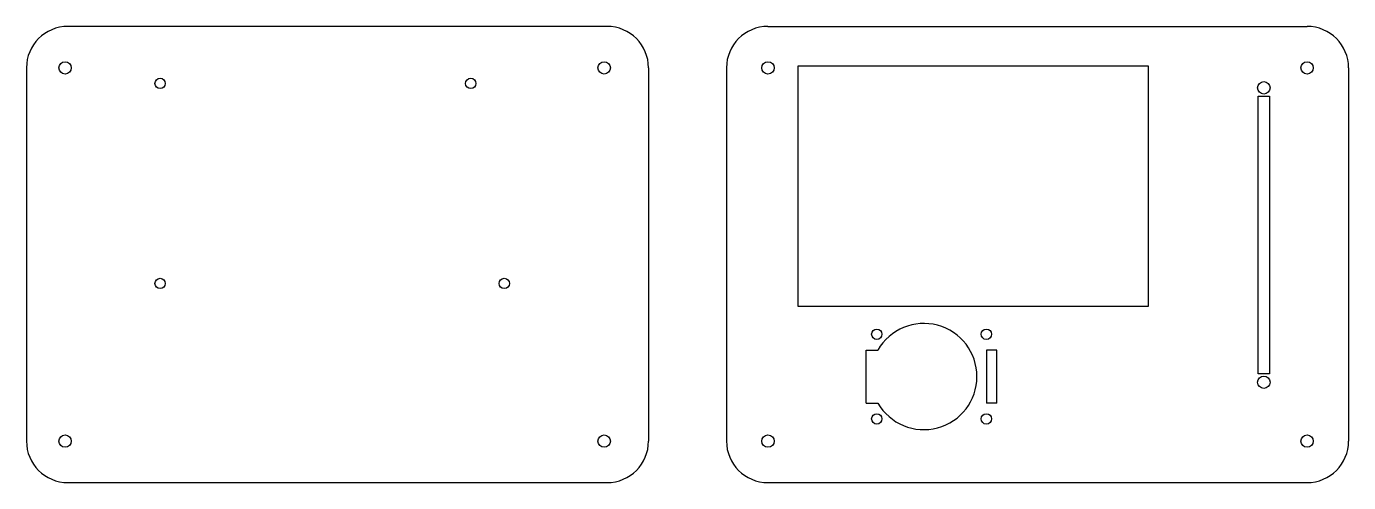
# Model space of a CAD drawing. Header units: inches. Extents: x -160 to 159, y 3 to 113.
import ezdxf

# ---------------------------------------------------------------- set-up
doc = ezdxf.new("R2010")
doc.units = ezdxf.units.IN
doc.header["$MEASUREMENT"] = 0

msp = doc.modelspace()

# ---------------------------------------------------------------- linework, layer by layer
for p, q in [((-19.5, 113.09), (-149.5, 113.09)), ((19.3, 113.09), (149.3, 113.09)), ((-159.5, 103.09), (-159.5, 13.09)), ((-9.5, 103.09), (-9.5, 13.09)), ((9.3, 103.09), (9.3, 13.09)), ((159.3, 103.09), (159.3, 13.09)), ((43, 22.25), (43, 35.05)), ((43, 35.05), (45.82, 35.05)), ((74.5, 35.05), (71.96, 35.05)), ((71.96, 35.05), (71.96, 22.25)), ((74.5, 22.25), (74.5, 35.05)), ((43, 22.25), (45.82, 22.25)), ((74.5, 22.25), (71.96, 22.25)), ((-149.5, 3.09), (-19.5, 3.09)), ((19.3, 3.09), (149.3, 3.09))]:
    msp.add_line(p, q)
for points in [[(26.61, 103.55), (110.99, 103.55), (110.99, 45.57), (26.61, 45.57)], [(137.47, 96.28), (140.27, 96.28), (140.27, 29.28), (137.47, 29.28)]]:
    msp.add_lwpolyline(points, close=True)
for centre, radius in [((-150.19, 103.09), 1.5), ((-20.19, 103.09), 1.5), ((19.3, 103.09), 1.5), ((149.3, 103.09), 1.5), ((-127.27, 99.36), 1.25), ((-52.37, 99.36), 1.25), ((138.87, 98.28), 1.5), ((-127.27, 51.1), 1.25), ((-44.27, 51.1), 1.25), ((45.54, 38.86), 1.25), ((71.96, 38.86), 1.25), ((138.87, 27.28), 1.5), ((45.54, 18.44), 1.25), ((71.96, 18.44), 1.25), ((-150.19, 13.09), 1.5), ((-20.19, 13.09), 1.5), ((19.3, 13.09), 1.5), ((149.3, 13.09), 1.5)]:
    msp.add_circle(centre, radius)
for centre, radius, start, end in [((-149.5, 103.09), 10, 90, 180), ((-19.5, 103.09), 10, 0, 90), ((19.3, 103.09), 10, 90, 180), ((149.3, 103.09), 10, 0, 90), ((56.9, 28.65), 12.8, 210, 150), ((-149.5, 13.09), 10, 180, 270), ((-19.5, 13.09), 10, 270, 0), ((19.3, 13.09), 10, 180, 270), ((149.3, 13.09), 10, 270, 0)]:
    msp.add_arc(centre, radius, start, end)

doc.saveas('drawing.dxf')
